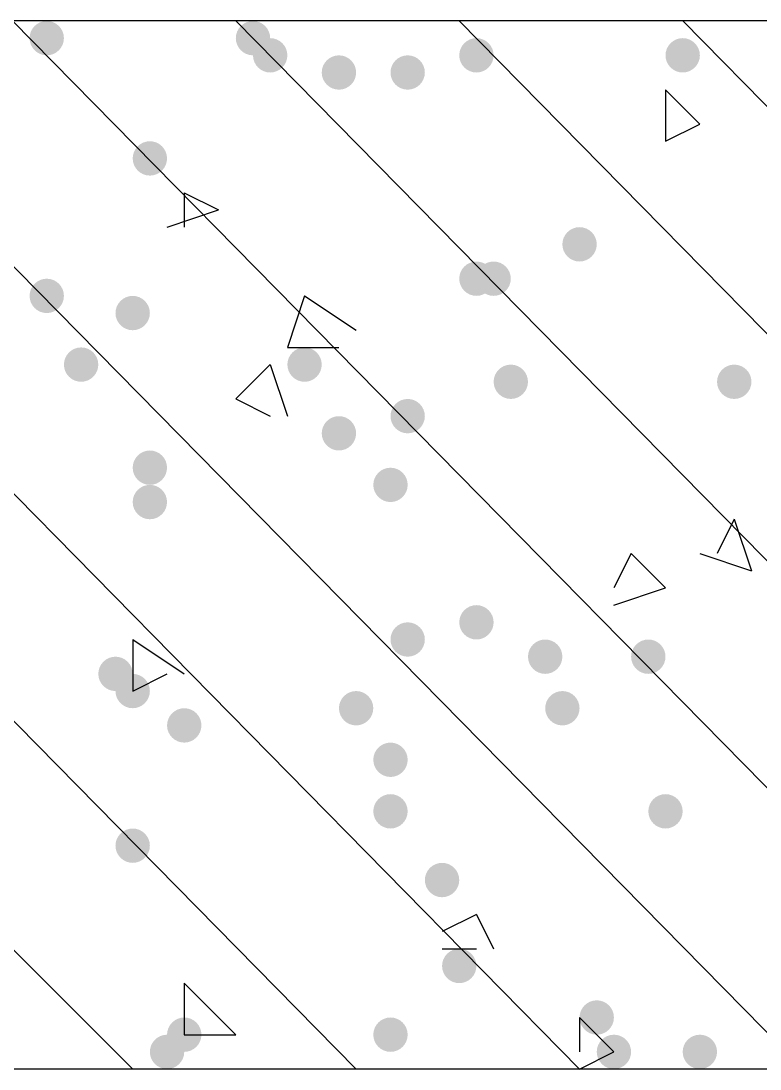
# Model space of a CAD drawing. Header units: inches. Extents: x 11 to 286, y 6 to 196.
# Drawn here: x 104.091 to 105.911, y 51.153 to 53.735 of the extents above; entities that cross this region are included whole.
import ezdxf

# ---------------------------------------------------------------- set-up
doc = ezdxf.new("R2010")
doc.units = ezdxf.units.IN
doc.header["$MEASUREMENT"] = 0
doc.layers.add('PDF_几何图形', color=7, linetype='Continuous')
doc.layers.add('PDF_实体填充', color=7, linetype='Continuous', true_color=0xffffff)

msp = doc.modelspace()

# ---------------------------------------------------------------- hatches: boundary and pattern name
at = {"layer": 'PDF_实体填充', "transparency": 33554559}
h = msp.add_hatch(color=7, dxfattribs=at)
edge = h.paths.add_edge_path(flags=0)
edge.add_spline(control_points=[(104.1964, 53.6928), (104.1964, 53.6695), (104.1774, 53.6504), (104.1541, 53.6504)], knot_values=[0, 0, 0, 0, 1, 1, 1, 1], degree=3, periodic=0)
edge.add_spline(control_points=[(104.1541, 53.6504), (104.1308, 53.6504), (104.1118, 53.6695), (104.1118, 53.6928)], knot_values=[0, 0, 0, 0, 1, 1, 1, 1], degree=3, periodic=0)
edge.add_line((104.1118, 53.6928), (104.1118, 53.6928))
edge.add_spline(control_points=[(104.1118, 53.6928), (104.1118, 53.7161), (104.1308, 53.7351), (104.1541, 53.7351)], knot_values=[0, 0, 0, 0, 1, 1, 1, 1], degree=3, periodic=0)
edge.add_spline(control_points=[(104.1541, 53.7351), (104.1774, 53.7351), (104.1964, 53.7161), (104.1964, 53.6928)], knot_values=[0, 0, 0, 0, 1, 1, 1, 1], degree=3, periodic=0)
edge.add_line((104.1964, 53.6928), (104.1964, 53.6928))
edge.add_line((104.1964, 53.6928), (104.1964, 53.6928))
h = msp.add_hatch(color=7, dxfattribs=at)
edge = h.paths.add_edge_path(flags=0)
edge.add_spline(control_points=[(104.7044, 53.6928), (104.7044, 53.6695), (104.6854, 53.6504), (104.6621, 53.6504)], knot_values=[0, 0, 0, 0, 1, 1, 1, 1], degree=3, periodic=0)
edge.add_spline(control_points=[(104.6621, 53.6504), (104.6388, 53.6504), (104.6198, 53.6695), (104.6198, 53.6928)], knot_values=[0, 0, 0, 0, 1, 1, 1, 1], degree=3, periodic=0)
edge.add_line((104.6198, 53.6928), (104.6198, 53.6928))
edge.add_spline(control_points=[(104.6198, 53.6928), (104.6198, 53.7161), (104.6388, 53.7351), (104.6621, 53.7351)], knot_values=[0, 0, 0, 0, 1, 1, 1, 1], degree=3, periodic=0)
edge.add_spline(control_points=[(104.6621, 53.7351), (104.6854, 53.7351), (104.7044, 53.7161), (104.7044, 53.6928)], knot_values=[0, 0, 0, 0, 1, 1, 1, 1], degree=3, periodic=0)
edge.add_line((104.7044, 53.6928), (104.7044, 53.6928))
edge.add_line((104.7044, 53.6928), (104.7044, 53.6928))
h = msp.add_hatch(color=7, dxfattribs=at)
edge = h.paths.add_edge_path(flags=0)
edge.add_spline(control_points=[(104.7468, 53.6504), (104.7468, 53.6272), (104.7277, 53.6081), (104.7044, 53.6081)], knot_values=[0, 0, 0, 0, 1, 1, 1, 1], degree=3, periodic=0)
edge.add_spline(control_points=[(104.7044, 53.6081), (104.6812, 53.6081), (104.6621, 53.6272), (104.6621, 53.6504)], knot_values=[0, 0, 0, 0, 1, 1, 1, 1], degree=3, periodic=0)
edge.add_line((104.6621, 53.6504), (104.6621, 53.6504))
edge.add_spline(control_points=[(104.6621, 53.6504), (104.6621, 53.6737), (104.6812, 53.6928), (104.7044, 53.6928)], knot_values=[0, 0, 0, 0, 1, 1, 1, 1], degree=3, periodic=0)
edge.add_spline(control_points=[(104.7044, 53.6928), (104.7277, 53.6928), (104.7468, 53.6737), (104.7468, 53.6504)], knot_values=[0, 0, 0, 0, 1, 1, 1, 1], degree=3, periodic=0)
edge.add_line((104.7468, 53.6504), (104.7468, 53.6504))
edge.add_line((104.7468, 53.6504), (104.7468, 53.6504))
h = msp.add_hatch(color=7, dxfattribs=at)
edge = h.paths.add_edge_path(flags=0)
edge.add_spline(control_points=[(105.2548, 53.6504), (105.2548, 53.6272), (105.2357, 53.6081), (105.2124, 53.6081)], knot_values=[0, 0, 0, 0, 1, 1, 1, 1], degree=3, periodic=0)
edge.add_spline(control_points=[(105.2124, 53.6081), (105.1892, 53.6081), (105.1701, 53.6272), (105.1701, 53.6504)], knot_values=[0, 0, 0, 0, 1, 1, 1, 1], degree=3, periodic=0)
edge.add_line((105.1701, 53.6504), (105.1701, 53.6504))
edge.add_spline(control_points=[(105.1701, 53.6504), (105.1701, 53.6737), (105.1892, 53.6928), (105.2124, 53.6928)], knot_values=[0, 0, 0, 0, 1, 1, 1, 1], degree=3, periodic=0)
edge.add_spline(control_points=[(105.2124, 53.6928), (105.2357, 53.6928), (105.2548, 53.6737), (105.2548, 53.6504)], knot_values=[0, 0, 0, 0, 1, 1, 1, 1], degree=3, periodic=0)
edge.add_line((105.2548, 53.6504), (105.2548, 53.6504))
edge.add_line((105.2548, 53.6504), (105.2548, 53.6504))
h = msp.add_hatch(color=7, dxfattribs=at)
edge = h.paths.add_edge_path(flags=0)
edge.add_spline(control_points=[(105.7628, 53.6504), (105.7628, 53.6272), (105.7437, 53.6081), (105.7204, 53.6081)], knot_values=[0, 0, 0, 0, 1, 1, 1, 1], degree=3, periodic=0)
edge.add_spline(control_points=[(105.7204, 53.6081), (105.6972, 53.6081), (105.6781, 53.6272), (105.6781, 53.6504)], knot_values=[0, 0, 0, 0, 1, 1, 1, 1], degree=3, periodic=0)
edge.add_line((105.6781, 53.6504), (105.6781, 53.6504))
edge.add_spline(control_points=[(105.6781, 53.6504), (105.6781, 53.6737), (105.6972, 53.6928), (105.7204, 53.6928)], knot_values=[0, 0, 0, 0, 1, 1, 1, 1], degree=3, periodic=0)
edge.add_spline(control_points=[(105.7204, 53.6928), (105.7437, 53.6928), (105.7628, 53.6737), (105.7628, 53.6504)], knot_values=[0, 0, 0, 0, 1, 1, 1, 1], degree=3, periodic=0)
edge.add_line((105.7628, 53.6504), (105.7628, 53.6504))
edge.add_line((105.7628, 53.6504), (105.7628, 53.6504))
h = msp.add_hatch(color=7, dxfattribs=at)
edge = h.paths.add_edge_path(flags=0)
edge.add_spline(control_points=[(104.9161, 53.6081), (104.9161, 53.5848), (104.8971, 53.5658), (104.8738, 53.5658)], knot_values=[0, 0, 0, 0, 1, 1, 1, 1], degree=3, periodic=0)
edge.add_spline(control_points=[(104.8738, 53.5658), (104.8505, 53.5658), (104.8314, 53.5848), (104.8314, 53.6081)], knot_values=[0, 0, 0, 0, 1, 1, 1, 1], degree=3, periodic=0)
edge.add_line((104.8314, 53.6081), (104.8314, 53.6081))
edge.add_spline(control_points=[(104.8314, 53.6081), (104.8314, 53.6314), (104.8505, 53.6504), (104.8738, 53.6504)], knot_values=[0, 0, 0, 0, 1, 1, 1, 1], degree=3, periodic=0)
edge.add_spline(control_points=[(104.8738, 53.6504), (104.8971, 53.6504), (104.9161, 53.6314), (104.9161, 53.6081)], knot_values=[0, 0, 0, 0, 1, 1, 1, 1], degree=3, periodic=0)
edge.add_line((104.9161, 53.6081), (104.9161, 53.6081))
edge.add_line((104.9161, 53.6081), (104.9161, 53.6081))
h = msp.add_hatch(color=7, dxfattribs=at)
edge = h.paths.add_edge_path(flags=0)
edge.add_spline(control_points=[(105.0854, 53.6081), (105.0854, 53.5848), (105.0664, 53.5658), (105.0431, 53.5658)], knot_values=[0, 0, 0, 0, 1, 1, 1, 1], degree=3, periodic=0)
edge.add_spline(control_points=[(105.0431, 53.5658), (105.0198, 53.5658), (105.0008, 53.5848), (105.0008, 53.6081)], knot_values=[0, 0, 0, 0, 1, 1, 1, 1], degree=3, periodic=0)
edge.add_line((105.0008, 53.6081), (105.0008, 53.6081))
edge.add_spline(control_points=[(105.0008, 53.6081), (105.0008, 53.6314), (105.0198, 53.6504), (105.0431, 53.6504)], knot_values=[0, 0, 0, 0, 1, 1, 1, 1], degree=3, periodic=0)
edge.add_spline(control_points=[(105.0431, 53.6504), (105.0664, 53.6504), (105.0854, 53.6314), (105.0854, 53.6081)], knot_values=[0, 0, 0, 0, 1, 1, 1, 1], degree=3, periodic=0)
edge.add_line((105.0854, 53.6081), (105.0854, 53.6081))
edge.add_line((105.0854, 53.6081), (105.0854, 53.6081))
h = msp.add_hatch(color=7, dxfattribs=at)
edge = h.paths.add_edge_path(flags=0)
edge.add_spline(control_points=[(104.4504, 53.3964), (104.4504, 53.3732), (104.4314, 53.3541), (104.4081, 53.3541)], knot_values=[0, 0, 0, 0, 1, 1, 1, 1], degree=3, periodic=0)
edge.add_spline(control_points=[(104.4081, 53.3541), (104.3848, 53.3541), (104.3658, 53.3732), (104.3658, 53.3964)], knot_values=[0, 0, 0, 0, 1, 1, 1, 1], degree=3, periodic=0)
edge.add_line((104.3658, 53.3964), (104.3658, 53.3964))
edge.add_spline(control_points=[(104.3658, 53.3964), (104.3658, 53.4197), (104.3848, 53.4388), (104.4081, 53.4388)], knot_values=[0, 0, 0, 0, 1, 1, 1, 1], degree=3, periodic=0)
edge.add_spline(control_points=[(104.4081, 53.4388), (104.4314, 53.4388), (104.4504, 53.4197), (104.4504, 53.3964)], knot_values=[0, 0, 0, 0, 1, 1, 1, 1], degree=3, periodic=0)
edge.add_line((104.4504, 53.3964), (104.4504, 53.3964))
edge.add_line((104.4504, 53.3964), (104.4504, 53.3964))
h = msp.add_hatch(color=7, dxfattribs=at)
edge = h.paths.add_edge_path(flags=0)
edge.add_spline(control_points=[(105.5088, 53.1848), (105.5088, 53.1615), (105.4897, 53.1424), (105.4664, 53.1424)], knot_values=[0, 0, 0, 0, 1, 1, 1, 1], degree=3, periodic=0)
edge.add_spline(control_points=[(105.4664, 53.1424), (105.4432, 53.1424), (105.4241, 53.1615), (105.4241, 53.1848)], knot_values=[0, 0, 0, 0, 1, 1, 1, 1], degree=3, periodic=0)
edge.add_line((105.4241, 53.1848), (105.4241, 53.1848))
edge.add_spline(control_points=[(105.4241, 53.1848), (105.4241, 53.2081), (105.4432, 53.2271), (105.4664, 53.2271)], knot_values=[0, 0, 0, 0, 1, 1, 1, 1], degree=3, periodic=0)
edge.add_spline(control_points=[(105.4664, 53.2271), (105.4897, 53.2271), (105.5088, 53.2081), (105.5088, 53.1848)], knot_values=[0, 0, 0, 0, 1, 1, 1, 1], degree=3, periodic=0)
edge.add_line((105.5088, 53.1848), (105.5088, 53.1848))
edge.add_line((105.5088, 53.1848), (105.5088, 53.1848))
h = msp.add_hatch(color=7, dxfattribs=at)
edge = h.paths.add_edge_path(flags=0)
edge.add_spline(control_points=[(105.2548, 53.1001), (105.2548, 53.0768), (105.2357, 53.0578), (105.2124, 53.0578)], knot_values=[0, 0, 0, 0, 1, 1, 1, 1], degree=3, periodic=0)
edge.add_spline(control_points=[(105.2124, 53.0578), (105.1892, 53.0578), (105.1701, 53.0768), (105.1701, 53.1001)], knot_values=[0, 0, 0, 0, 1, 1, 1, 1], degree=3, periodic=0)
edge.add_line((105.1701, 53.1001), (105.1701, 53.1001))
edge.add_spline(control_points=[(105.1701, 53.1001), (105.1701, 53.1234), (105.1892, 53.1424), (105.2124, 53.1424)], knot_values=[0, 0, 0, 0, 1, 1, 1, 1], degree=3, periodic=0)
edge.add_spline(control_points=[(105.2124, 53.1424), (105.2357, 53.1424), (105.2548, 53.1234), (105.2548, 53.1001)], knot_values=[0, 0, 0, 0, 1, 1, 1, 1], degree=3, periodic=0)
edge.add_line((105.2548, 53.1001), (105.2548, 53.1001))
edge.add_line((105.2548, 53.1001), (105.2548, 53.1001))
h = msp.add_hatch(color=7, dxfattribs=at)
edge = h.paths.add_edge_path(flags=0)
edge.add_spline(control_points=[(105.2971, 53.1001), (105.2971, 53.0768), (105.2781, 53.0578), (105.2548, 53.0578)], knot_values=[0, 0, 0, 0, 1, 1, 1, 1], degree=3, periodic=0)
edge.add_spline(control_points=[(105.2548, 53.0578), (105.2315, 53.0578), (105.2124, 53.0768), (105.2124, 53.1001)], knot_values=[0, 0, 0, 0, 1, 1, 1, 1], degree=3, periodic=0)
edge.add_line((105.2124, 53.1001), (105.2124, 53.1001))
edge.add_spline(control_points=[(105.2124, 53.1001), (105.2124, 53.1234), (105.2315, 53.1424), (105.2548, 53.1424)], knot_values=[0, 0, 0, 0, 1, 1, 1, 1], degree=3, periodic=0)
edge.add_spline(control_points=[(105.2548, 53.1424), (105.2781, 53.1424), (105.2971, 53.1234), (105.2971, 53.1001)], knot_values=[0, 0, 0, 0, 1, 1, 1, 1], degree=3, periodic=0)
edge.add_line((105.2971, 53.1001), (105.2971, 53.1001))
edge.add_line((105.2971, 53.1001), (105.2971, 53.1001))
h = msp.add_hatch(color=7, dxfattribs=at)
edge = h.paths.add_edge_path(flags=0)
edge.add_spline(control_points=[(104.1964, 53.0578), (104.1964, 53.0345), (104.1774, 53.0154), (104.1541, 53.0154)], knot_values=[0, 0, 0, 0, 1, 1, 1, 1], degree=3, periodic=0)
edge.add_spline(control_points=[(104.1541, 53.0154), (104.1308, 53.0154), (104.1118, 53.0345), (104.1118, 53.0578)], knot_values=[0, 0, 0, 0, 1, 1, 1, 1], degree=3, periodic=0)
edge.add_line((104.1118, 53.0578), (104.1118, 53.0578))
edge.add_spline(control_points=[(104.1118, 53.0578), (104.1118, 53.0811), (104.1308, 53.1001), (104.1541, 53.1001)], knot_values=[0, 0, 0, 0, 1, 1, 1, 1], degree=3, periodic=0)
edge.add_spline(control_points=[(104.1541, 53.1001), (104.1774, 53.1001), (104.1964, 53.0811), (104.1964, 53.0578)], knot_values=[0, 0, 0, 0, 1, 1, 1, 1], degree=3, periodic=0)
edge.add_line((104.1964, 53.0578), (104.1964, 53.0578))
edge.add_line((104.1964, 53.0578), (104.1964, 53.0578))
h = msp.add_hatch(color=7, dxfattribs=at)
edge = h.paths.add_edge_path(flags=0)
edge.add_spline(control_points=[(104.4081, 53.0154), (104.4081, 52.9922), (104.3891, 52.9731), (104.3658, 52.9731)], knot_values=[0, 0, 0, 0, 1, 1, 1, 1], degree=3, periodic=0)
edge.add_spline(control_points=[(104.3658, 52.9731), (104.3425, 52.9731), (104.3234, 52.9922), (104.3234, 53.0154)], knot_values=[0, 0, 0, 0, 1, 1, 1, 1], degree=3, periodic=0)
edge.add_line((104.3234, 53.0154), (104.3234, 53.0154))
edge.add_spline(control_points=[(104.3234, 53.0154), (104.3234, 53.0387), (104.3425, 53.0578), (104.3658, 53.0578)], knot_values=[0, 0, 0, 0, 1, 1, 1, 1], degree=3, periodic=0)
edge.add_spline(control_points=[(104.3658, 53.0578), (104.3891, 53.0578), (104.4081, 53.0387), (104.4081, 53.0154)], knot_values=[0, 0, 0, 0, 1, 1, 1, 1], degree=3, periodic=0)
edge.add_line((104.4081, 53.0154), (104.4081, 53.0154))
edge.add_line((104.4081, 53.0154), (104.4081, 53.0154))
h = msp.add_hatch(color=7, dxfattribs=at)
edge = h.paths.add_edge_path(flags=0)
edge.add_spline(control_points=[(104.2811, 52.8884), (104.2811, 52.8652), (104.2621, 52.8461), (104.2388, 52.8461)], knot_values=[0, 0, 0, 0, 1, 1, 1, 1], degree=3, periodic=0)
edge.add_spline(control_points=[(104.2388, 52.8461), (104.2155, 52.8461), (104.1964, 52.8652), (104.1964, 52.8884)], knot_values=[0, 0, 0, 0, 1, 1, 1, 1], degree=3, periodic=0)
edge.add_line((104.1964, 52.8884), (104.1964, 52.8884))
edge.add_spline(control_points=[(104.1964, 52.8884), (104.1964, 52.9117), (104.2155, 52.9308), (104.2388, 52.9308)], knot_values=[0, 0, 0, 0, 1, 1, 1, 1], degree=3, periodic=0)
edge.add_spline(control_points=[(104.2388, 52.9308), (104.2621, 52.9308), (104.2811, 52.9117), (104.2811, 52.8884)], knot_values=[0, 0, 0, 0, 1, 1, 1, 1], degree=3, periodic=0)
edge.add_line((104.2811, 52.8884), (104.2811, 52.8884))
edge.add_line((104.2811, 52.8884), (104.2811, 52.8884))
h = msp.add_hatch(color=7, dxfattribs=at)
edge = h.paths.add_edge_path(flags=0)
edge.add_spline(control_points=[(104.8314, 52.8884), (104.8314, 52.8652), (104.8124, 52.8461), (104.7891, 52.8461)], knot_values=[0, 0, 0, 0, 1, 1, 1, 1], degree=3, periodic=0)
edge.add_spline(control_points=[(104.7891, 52.8461), (104.7658, 52.8461), (104.7468, 52.8652), (104.7468, 52.8884)], knot_values=[0, 0, 0, 0, 1, 1, 1, 1], degree=3, periodic=0)
edge.add_line((104.7468, 52.8884), (104.7468, 52.8884))
edge.add_spline(control_points=[(104.7468, 52.8884), (104.7468, 52.9117), (104.7658, 52.9308), (104.7891, 52.9308)], knot_values=[0, 0, 0, 0, 1, 1, 1, 1], degree=3, periodic=0)
edge.add_spline(control_points=[(104.7891, 52.9308), (104.8124, 52.9308), (104.8314, 52.9117), (104.8314, 52.8884)], knot_values=[0, 0, 0, 0, 1, 1, 1, 1], degree=3, periodic=0)
edge.add_line((104.8314, 52.8884), (104.8314, 52.8884))
edge.add_line((104.8314, 52.8884), (104.8314, 52.8884))
h = msp.add_hatch(color=7, dxfattribs=at)
edge = h.paths.add_edge_path(flags=0)
edge.add_spline(control_points=[(105.3394, 52.8461), (105.3394, 52.8228), (105.3204, 52.8038), (105.2971, 52.8038)], knot_values=[0, 0, 0, 0, 1, 1, 1, 1], degree=3, periodic=0)
edge.add_spline(control_points=[(105.2971, 52.8038), (105.2738, 52.8038), (105.2548, 52.8228), (105.2548, 52.8461)], knot_values=[0, 0, 0, 0, 1, 1, 1, 1], degree=3, periodic=0)
edge.add_line((105.2548, 52.8461), (105.2548, 52.8461))
edge.add_spline(control_points=[(105.2548, 52.8461), (105.2548, 52.8694), (105.2738, 52.8884), (105.2971, 52.8884)], knot_values=[0, 0, 0, 0, 1, 1, 1, 1], degree=3, periodic=0)
edge.add_spline(control_points=[(105.2971, 52.8884), (105.3204, 52.8884), (105.3394, 52.8694), (105.3394, 52.8461)], knot_values=[0, 0, 0, 0, 1, 1, 1, 1], degree=3, periodic=0)
edge.add_line((105.3394, 52.8461), (105.3394, 52.8461))
edge.add_line((105.3394, 52.8461), (105.3394, 52.8461))
h = msp.add_hatch(color=7, dxfattribs=at)
edge = h.paths.add_edge_path(flags=0)
edge.add_spline(control_points=[(105.8898, 52.8461), (105.8898, 52.8228), (105.8707, 52.8038), (105.8474, 52.8038)], knot_values=[0, 0, 0, 0, 1, 1, 1, 1], degree=3, periodic=0)
edge.add_spline(control_points=[(105.8474, 52.8038), (105.8242, 52.8038), (105.8051, 52.8228), (105.8051, 52.8461)], knot_values=[0, 0, 0, 0, 1, 1, 1, 1], degree=3, periodic=0)
edge.add_line((105.8051, 52.8461), (105.8051, 52.8461))
edge.add_spline(control_points=[(105.8051, 52.8461), (105.8051, 52.8694), (105.8242, 52.8884), (105.8474, 52.8884)], knot_values=[0, 0, 0, 0, 1, 1, 1, 1], degree=3, periodic=0)
edge.add_spline(control_points=[(105.8474, 52.8884), (105.8707, 52.8884), (105.8898, 52.8694), (105.8898, 52.8461)], knot_values=[0, 0, 0, 0, 1, 1, 1, 1], degree=3, periodic=0)
edge.add_line((105.8898, 52.8461), (105.8898, 52.8461))
edge.add_line((105.8898, 52.8461), (105.8898, 52.8461))
h = msp.add_hatch(color=7, dxfattribs=at)
edge = h.paths.add_edge_path(flags=0)
edge.add_spline(control_points=[(105.0854, 52.7614), (105.0854, 52.7382), (105.0664, 52.7191), (105.0431, 52.7191)], knot_values=[0, 0, 0, 0, 1, 1, 1, 1], degree=3, periodic=0)
edge.add_spline(control_points=[(105.0431, 52.7191), (105.0198, 52.7191), (105.0008, 52.7382), (105.0008, 52.7614)], knot_values=[0, 0, 0, 0, 1, 1, 1, 1], degree=3, periodic=0)
edge.add_line((105.0008, 52.7614), (105.0008, 52.7614))
edge.add_spline(control_points=[(105.0008, 52.7614), (105.0008, 52.7847), (105.0198, 52.8038), (105.0431, 52.8038)], knot_values=[0, 0, 0, 0, 1, 1, 1, 1], degree=3, periodic=0)
edge.add_spline(control_points=[(105.0431, 52.8038), (105.0664, 52.8038), (105.0854, 52.7847), (105.0854, 52.7614)], knot_values=[0, 0, 0, 0, 1, 1, 1, 1], degree=3, periodic=0)
edge.add_line((105.0854, 52.7614), (105.0854, 52.7614))
edge.add_line((105.0854, 52.7614), (105.0854, 52.7614))
h = msp.add_hatch(color=7, dxfattribs=at)
edge = h.paths.add_edge_path(flags=0)
edge.add_spline(control_points=[(104.9161, 52.7191), (104.9161, 52.6958), (104.8971, 52.6768), (104.8738, 52.6768)], knot_values=[0, 0, 0, 0, 1, 1, 1, 1], degree=3, periodic=0)
edge.add_spline(control_points=[(104.8738, 52.6768), (104.8505, 52.6768), (104.8314, 52.6958), (104.8314, 52.7191)], knot_values=[0, 0, 0, 0, 1, 1, 1, 1], degree=3, periodic=0)
edge.add_line((104.8314, 52.7191), (104.8314, 52.7191))
edge.add_spline(control_points=[(104.8314, 52.7191), (104.8314, 52.7424), (104.8505, 52.7614), (104.8738, 52.7614)], knot_values=[0, 0, 0, 0, 1, 1, 1, 1], degree=3, periodic=0)
edge.add_spline(control_points=[(104.8738, 52.7614), (104.8971, 52.7614), (104.9161, 52.7424), (104.9161, 52.7191)], knot_values=[0, 0, 0, 0, 1, 1, 1, 1], degree=3, periodic=0)
edge.add_line((104.9161, 52.7191), (104.9161, 52.7191))
edge.add_line((104.9161, 52.7191), (104.9161, 52.7191))
h = msp.add_hatch(color=7, dxfattribs=at)
edge = h.paths.add_edge_path(flags=0)
edge.add_spline(control_points=[(104.4504, 52.6344), (104.4504, 52.6112), (104.4314, 52.5921), (104.4081, 52.5921)], knot_values=[0, 0, 0, 0, 1, 1, 1, 1], degree=3, periodic=0)
edge.add_spline(control_points=[(104.4081, 52.5921), (104.3848, 52.5921), (104.3658, 52.6112), (104.3658, 52.6344)], knot_values=[0, 0, 0, 0, 1, 1, 1, 1], degree=3, periodic=0)
edge.add_line((104.3658, 52.6344), (104.3658, 52.6344))
edge.add_spline(control_points=[(104.3658, 52.6344), (104.3658, 52.6577), (104.3848, 52.6768), (104.4081, 52.6768)], knot_values=[0, 0, 0, 0, 1, 1, 1, 1], degree=3, periodic=0)
edge.add_spline(control_points=[(104.4081, 52.6768), (104.4314, 52.6768), (104.4504, 52.6577), (104.4504, 52.6344)], knot_values=[0, 0, 0, 0, 1, 1, 1, 1], degree=3, periodic=0)
edge.add_line((104.4504, 52.6344), (104.4504, 52.6344))
edge.add_line((104.4504, 52.6344), (104.4504, 52.6344))
h = msp.add_hatch(color=7, dxfattribs=at)
edge = h.paths.add_edge_path(flags=0)
edge.add_spline(control_points=[(105.0431, 52.5921), (105.0431, 52.5688), (105.0241, 52.5498), (105.0008, 52.5498)], knot_values=[0, 0, 0, 0, 1, 1, 1, 1], degree=3, periodic=0)
edge.add_spline(control_points=[(105.0008, 52.5498), (104.9775, 52.5498), (104.9584, 52.5688), (104.9584, 52.5921)], knot_values=[0, 0, 0, 0, 1, 1, 1, 1], degree=3, periodic=0)
edge.add_line((104.9584, 52.5921), (104.9584, 52.5921))
edge.add_spline(control_points=[(104.9584, 52.5921), (104.9584, 52.6154), (104.9775, 52.6344), (105.0008, 52.6344)], knot_values=[0, 0, 0, 0, 1, 1, 1, 1], degree=3, periodic=0)
edge.add_spline(control_points=[(105.0008, 52.6344), (105.0241, 52.6344), (105.0431, 52.6154), (105.0431, 52.5921)], knot_values=[0, 0, 0, 0, 1, 1, 1, 1], degree=3, periodic=0)
edge.add_line((105.0431, 52.5921), (105.0431, 52.5921))
edge.add_line((105.0431, 52.5921), (105.0431, 52.5921))
h = msp.add_hatch(color=7, dxfattribs=at)
edge = h.paths.add_edge_path(flags=0)
edge.add_spline(control_points=[(104.4504, 52.5498), (104.4504, 52.5265), (104.4314, 52.5074), (104.4081, 52.5074)], knot_values=[0, 0, 0, 0, 1, 1, 1, 1], degree=3, periodic=0)
edge.add_spline(control_points=[(104.4081, 52.5074), (104.3848, 52.5074), (104.3658, 52.5265), (104.3658, 52.5498)], knot_values=[0, 0, 0, 0, 1, 1, 1, 1], degree=3, periodic=0)
edge.add_line((104.3658, 52.5498), (104.3658, 52.5498))
edge.add_spline(control_points=[(104.3658, 52.5498), (104.3658, 52.5731), (104.3848, 52.5921), (104.4081, 52.5921)], knot_values=[0, 0, 0, 0, 1, 1, 1, 1], degree=3, periodic=0)
edge.add_spline(control_points=[(104.4081, 52.5921), (104.4314, 52.5921), (104.4504, 52.5731), (104.4504, 52.5498)], knot_values=[0, 0, 0, 0, 1, 1, 1, 1], degree=3, periodic=0)
edge.add_line((104.4504, 52.5498), (104.4504, 52.5498))
edge.add_line((104.4504, 52.5498), (104.4504, 52.5498))
h = msp.add_hatch(color=7, dxfattribs=at)
edge = h.paths.add_edge_path(flags=0)
edge.add_spline(control_points=[(105.2548, 52.2534), (105.2548, 52.2302), (105.2357, 52.2111), (105.2124, 52.2111)], knot_values=[0, 0, 0, 0, 1, 1, 1, 1], degree=3, periodic=0)
edge.add_spline(control_points=[(105.2124, 52.2111), (105.1892, 52.2111), (105.1701, 52.2302), (105.1701, 52.2534)], knot_values=[0, 0, 0, 0, 1, 1, 1, 1], degree=3, periodic=0)
edge.add_line((105.1701, 52.2534), (105.1701, 52.2534))
edge.add_spline(control_points=[(105.1701, 52.2534), (105.1701, 52.2767), (105.1892, 52.2958), (105.2124, 52.2958)], knot_values=[0, 0, 0, 0, 1, 1, 1, 1], degree=3, periodic=0)
edge.add_spline(control_points=[(105.2124, 52.2958), (105.2357, 52.2958), (105.2548, 52.2767), (105.2548, 52.2534)], knot_values=[0, 0, 0, 0, 1, 1, 1, 1], degree=3, periodic=0)
edge.add_line((105.2548, 52.2534), (105.2548, 52.2534))
edge.add_line((105.2548, 52.2534), (105.2548, 52.2534))
h = msp.add_hatch(color=7, dxfattribs=at)
edge = h.paths.add_edge_path(flags=0)
edge.add_spline(control_points=[(105.0854, 52.2111), (105.0854, 52.1878), (105.0664, 52.1688), (105.0431, 52.1688)], knot_values=[0, 0, 0, 0, 1, 1, 1, 1], degree=3, periodic=0)
edge.add_spline(control_points=[(105.0431, 52.1688), (105.0198, 52.1688), (105.0008, 52.1878), (105.0008, 52.2111)], knot_values=[0, 0, 0, 0, 1, 1, 1, 1], degree=3, periodic=0)
edge.add_line((105.0008, 52.2111), (105.0008, 52.2111))
edge.add_spline(control_points=[(105.0008, 52.2111), (105.0008, 52.2344), (105.0198, 52.2534), (105.0431, 52.2534)], knot_values=[0, 0, 0, 0, 1, 1, 1, 1], degree=3, periodic=0)
edge.add_spline(control_points=[(105.0431, 52.2534), (105.0664, 52.2534), (105.0854, 52.2344), (105.0854, 52.2111)], knot_values=[0, 0, 0, 0, 1, 1, 1, 1], degree=3, periodic=0)
edge.add_line((105.0854, 52.2111), (105.0854, 52.2111))
edge.add_line((105.0854, 52.2111), (105.0854, 52.2111))
h = msp.add_hatch(color=7, dxfattribs=at)
edge = h.paths.add_edge_path(flags=0)
edge.add_spline(control_points=[(105.4241, 52.1688), (105.4241, 52.1455), (105.4051, 52.1264), (105.3818, 52.1264)], knot_values=[0, 0, 0, 0, 1, 1, 1, 1], degree=3, periodic=0)
edge.add_spline(control_points=[(105.3818, 52.1264), (105.3585, 52.1264), (105.3394, 52.1455), (105.3394, 52.1688)], knot_values=[0, 0, 0, 0, 1, 1, 1, 1], degree=3, periodic=0)
edge.add_line((105.3394, 52.1688), (105.3394, 52.1688))
edge.add_spline(control_points=[(105.3394, 52.1688), (105.3394, 52.1921), (105.3585, 52.2111), (105.3818, 52.2111)], knot_values=[0, 0, 0, 0, 1, 1, 1, 1], degree=3, periodic=0)
edge.add_spline(control_points=[(105.3818, 52.2111), (105.4051, 52.2111), (105.4241, 52.1921), (105.4241, 52.1688)], knot_values=[0, 0, 0, 0, 1, 1, 1, 1], degree=3, periodic=0)
edge.add_line((105.4241, 52.1688), (105.4241, 52.1688))
edge.add_line((105.4241, 52.1688), (105.4241, 52.1688))
h = msp.add_hatch(color=7, dxfattribs=at)
edge = h.paths.add_edge_path(flags=0)
edge.add_spline(control_points=[(105.6781, 52.1688), (105.6781, 52.1455), (105.6591, 52.1264), (105.6358, 52.1264)], knot_values=[0, 0, 0, 0, 1, 1, 1, 1], degree=3, periodic=0)
edge.add_spline(control_points=[(105.6358, 52.1264), (105.6125, 52.1264), (105.5934, 52.1455), (105.5934, 52.1688)], knot_values=[0, 0, 0, 0, 1, 1, 1, 1], degree=3, periodic=0)
edge.add_line((105.5934, 52.1688), (105.5934, 52.1688))
edge.add_spline(control_points=[(105.5934, 52.1688), (105.5934, 52.1921), (105.6125, 52.2111), (105.6358, 52.2111)], knot_values=[0, 0, 0, 0, 1, 1, 1, 1], degree=3, periodic=0)
edge.add_spline(control_points=[(105.6358, 52.2111), (105.6591, 52.2111), (105.6781, 52.1921), (105.6781, 52.1688)], knot_values=[0, 0, 0, 0, 1, 1, 1, 1], degree=3, periodic=0)
edge.add_line((105.6781, 52.1688), (105.6781, 52.1688))
edge.add_line((105.6781, 52.1688), (105.6781, 52.1688))
h = msp.add_hatch(color=7, dxfattribs=at)
edge = h.paths.add_edge_path(flags=0)
edge.add_spline(control_points=[(104.3658, 52.1264), (104.3658, 52.1032), (104.3467, 52.0841), (104.3234, 52.0841)], knot_values=[0, 0, 0, 0, 1, 1, 1, 1], degree=3, periodic=0)
edge.add_spline(control_points=[(104.3234, 52.0841), (104.3002, 52.0841), (104.2811, 52.1032), (104.2811, 52.1264)], knot_values=[0, 0, 0, 0, 1, 1, 1, 1], degree=3, periodic=0)
edge.add_line((104.2811, 52.1264), (104.2811, 52.1264))
edge.add_spline(control_points=[(104.2811, 52.1264), (104.2811, 52.1497), (104.3002, 52.1688), (104.3234, 52.1688)], knot_values=[0, 0, 0, 0, 1, 1, 1, 1], degree=3, periodic=0)
edge.add_spline(control_points=[(104.3234, 52.1688), (104.3467, 52.1688), (104.3658, 52.1497), (104.3658, 52.1264)], knot_values=[0, 0, 0, 0, 1, 1, 1, 1], degree=3, periodic=0)
edge.add_line((104.3658, 52.1264), (104.3658, 52.1264))
edge.add_line((104.3658, 52.1264), (104.3658, 52.1264))
h = msp.add_hatch(color=7, dxfattribs=at)
edge = h.paths.add_edge_path(flags=0)
edge.add_spline(control_points=[(104.4081, 52.0841), (104.4081, 52.0608), (104.3891, 52.0418), (104.3658, 52.0418)], knot_values=[0, 0, 0, 0, 1, 1, 1, 1], degree=3, periodic=0)
edge.add_spline(control_points=[(104.3658, 52.0418), (104.3425, 52.0418), (104.3234, 52.0608), (104.3234, 52.0841)], knot_values=[0, 0, 0, 0, 1, 1, 1, 1], degree=3, periodic=0)
edge.add_line((104.3234, 52.0841), (104.3234, 52.0841))
edge.add_spline(control_points=[(104.3234, 52.0841), (104.3234, 52.1074), (104.3425, 52.1264), (104.3658, 52.1264)], knot_values=[0, 0, 0, 0, 1, 1, 1, 1], degree=3, periodic=0)
edge.add_spline(control_points=[(104.3658, 52.1264), (104.3891, 52.1264), (104.4081, 52.1074), (104.4081, 52.0841)], knot_values=[0, 0, 0, 0, 1, 1, 1, 1], degree=3, periodic=0)
edge.add_line((104.4081, 52.0841), (104.4081, 52.0841))
edge.add_line((104.4081, 52.0841), (104.4081, 52.0841))
h = msp.add_hatch(color=7, dxfattribs=at)
edge = h.paths.add_edge_path(flags=0)
edge.add_spline(control_points=[(104.9584, 52.0418), (104.9584, 52.0185), (104.9394, 51.9994), (104.9161, 51.9994)], knot_values=[0, 0, 0, 0, 1, 1, 1, 1], degree=3, periodic=0)
edge.add_spline(control_points=[(104.9161, 51.9994), (104.8928, 51.9994), (104.8738, 52.0185), (104.8738, 52.0418)], knot_values=[0, 0, 0, 0, 1, 1, 1, 1], degree=3, periodic=0)
edge.add_line((104.8738, 52.0418), (104.8738, 52.0418))
edge.add_spline(control_points=[(104.8738, 52.0418), (104.8738, 52.0651), (104.8928, 52.0841), (104.9161, 52.0841)], knot_values=[0, 0, 0, 0, 1, 1, 1, 1], degree=3, periodic=0)
edge.add_spline(control_points=[(104.9161, 52.0841), (104.9394, 52.0841), (104.9584, 52.0651), (104.9584, 52.0418)], knot_values=[0, 0, 0, 0, 1, 1, 1, 1], degree=3, periodic=0)
edge.add_line((104.9584, 52.0418), (104.9584, 52.0418))
edge.add_line((104.9584, 52.0418), (104.9584, 52.0418))
h = msp.add_hatch(color=7, dxfattribs=at)
edge = h.paths.add_edge_path(flags=0)
edge.add_spline(control_points=[(105.4664, 52.0418), (105.4664, 52.0185), (105.4474, 51.9994), (105.4241, 51.9994)], knot_values=[0, 0, 0, 0, 1, 1, 1, 1], degree=3, periodic=0)
edge.add_spline(control_points=[(105.4241, 51.9994), (105.4008, 51.9994), (105.3818, 52.0185), (105.3818, 52.0418)], knot_values=[0, 0, 0, 0, 1, 1, 1, 1], degree=3, periodic=0)
edge.add_line((105.3818, 52.0418), (105.3818, 52.0418))
edge.add_spline(control_points=[(105.3818, 52.0418), (105.3818, 52.0651), (105.4008, 52.0841), (105.4241, 52.0841)], knot_values=[0, 0, 0, 0, 1, 1, 1, 1], degree=3, periodic=0)
edge.add_spline(control_points=[(105.4241, 52.0841), (105.4474, 52.0841), (105.4664, 52.0651), (105.4664, 52.0418)], knot_values=[0, 0, 0, 0, 1, 1, 1, 1], degree=3, periodic=0)
edge.add_line((105.4664, 52.0418), (105.4664, 52.0418))
edge.add_line((105.4664, 52.0418), (105.4664, 52.0418))
h = msp.add_hatch(color=7, dxfattribs=at)
edge = h.paths.add_edge_path(flags=0)
edge.add_spline(control_points=[(104.5351, 51.9994), (104.5351, 51.9762), (104.5161, 51.9571), (104.4928, 51.9571)], knot_values=[0, 0, 0, 0, 1, 1, 1, 1], degree=3, periodic=0)
edge.add_spline(control_points=[(104.4928, 51.9571), (104.4695, 51.9571), (104.4504, 51.9762), (104.4504, 51.9994)], knot_values=[0, 0, 0, 0, 1, 1, 1, 1], degree=3, periodic=0)
edge.add_line((104.4504, 51.9994), (104.4504, 51.9994))
edge.add_spline(control_points=[(104.4504, 51.9994), (104.4504, 52.0227), (104.4695, 52.0418), (104.4928, 52.0418)], knot_values=[0, 0, 0, 0, 1, 1, 1, 1], degree=3, periodic=0)
edge.add_spline(control_points=[(104.4928, 52.0418), (104.5161, 52.0418), (104.5351, 52.0227), (104.5351, 51.9994)], knot_values=[0, 0, 0, 0, 1, 1, 1, 1], degree=3, periodic=0)
edge.add_line((104.5351, 51.9994), (104.5351, 51.9994))
edge.add_line((104.5351, 51.9994), (104.5351, 51.9994))
h = msp.add_hatch(color=7, dxfattribs=at)
edge = h.paths.add_edge_path(flags=0)
edge.add_spline(control_points=[(105.0431, 51.9148), (105.0431, 51.8915), (105.0241, 51.8724), (105.0008, 51.8724)], knot_values=[0, 0, 0, 0, 1, 1, 1, 1], degree=3, periodic=0)
edge.add_spline(control_points=[(105.0008, 51.8724), (104.9775, 51.8724), (104.9584, 51.8915), (104.9584, 51.9148)], knot_values=[0, 0, 0, 0, 1, 1, 1, 1], degree=3, periodic=0)
edge.add_line((104.9584, 51.9148), (104.9584, 51.9148))
edge.add_spline(control_points=[(104.9584, 51.9148), (104.9584, 51.9381), (104.9775, 51.9571), (105.0008, 51.9571)], knot_values=[0, 0, 0, 0, 1, 1, 1, 1], degree=3, periodic=0)
edge.add_spline(control_points=[(105.0008, 51.9571), (105.0241, 51.9571), (105.0431, 51.9381), (105.0431, 51.9148)], knot_values=[0, 0, 0, 0, 1, 1, 1, 1], degree=3, periodic=0)
edge.add_line((105.0431, 51.9148), (105.0431, 51.9148))
edge.add_line((105.0431, 51.9148), (105.0431, 51.9148))
h = msp.add_hatch(color=7, dxfattribs=at)
edge = h.paths.add_edge_path(flags=0)
edge.add_spline(control_points=[(105.0431, 51.7878), (105.0431, 51.7645), (105.0241, 51.7454), (105.0008, 51.7454)], knot_values=[0, 0, 0, 0, 1, 1, 1, 1], degree=3, periodic=0)
edge.add_spline(control_points=[(105.0008, 51.7454), (104.9775, 51.7454), (104.9584, 51.7645), (104.9584, 51.7878)], knot_values=[0, 0, 0, 0, 1, 1, 1, 1], degree=3, periodic=0)
edge.add_line((104.9584, 51.7878), (104.9584, 51.7878))
edge.add_spline(control_points=[(104.9584, 51.7878), (104.9584, 51.8111), (104.9775, 51.8301), (105.0008, 51.8301)], knot_values=[0, 0, 0, 0, 1, 1, 1, 1], degree=3, periodic=0)
edge.add_spline(control_points=[(105.0008, 51.8301), (105.0241, 51.8301), (105.0431, 51.8111), (105.0431, 51.7878)], knot_values=[0, 0, 0, 0, 1, 1, 1, 1], degree=3, periodic=0)
edge.add_line((105.0431, 51.7878), (105.0431, 51.7878))
edge.add_line((105.0431, 51.7878), (105.0431, 51.7878))
h = msp.add_hatch(color=7, dxfattribs=at)
edge = h.paths.add_edge_path(flags=0)
edge.add_spline(control_points=[(105.7204, 51.7878), (105.7204, 51.7645), (105.7014, 51.7454), (105.6781, 51.7454)], knot_values=[0, 0, 0, 0, 1, 1, 1, 1], degree=3, periodic=0)
edge.add_spline(control_points=[(105.6781, 51.7454), (105.6548, 51.7454), (105.6358, 51.7645), (105.6358, 51.7878)], knot_values=[0, 0, 0, 0, 1, 1, 1, 1], degree=3, periodic=0)
edge.add_line((105.6358, 51.7878), (105.6358, 51.7878))
edge.add_spline(control_points=[(105.6358, 51.7878), (105.6358, 51.8111), (105.6548, 51.8301), (105.6781, 51.8301)], knot_values=[0, 0, 0, 0, 1, 1, 1, 1], degree=3, periodic=0)
edge.add_spline(control_points=[(105.6781, 51.8301), (105.7014, 51.8301), (105.7204, 51.8111), (105.7204, 51.7878)], knot_values=[0, 0, 0, 0, 1, 1, 1, 1], degree=3, periodic=0)
edge.add_line((105.7204, 51.7878), (105.7204, 51.7878))
edge.add_line((105.7204, 51.7878), (105.7204, 51.7878))
h = msp.add_hatch(color=7, dxfattribs=at)
edge = h.paths.add_edge_path(flags=0)
edge.add_spline(control_points=[(104.4081, 51.7031), (104.4081, 51.6798), (104.3891, 51.6608), (104.3658, 51.6608)], knot_values=[0, 0, 0, 0, 1, 1, 1, 1], degree=3, periodic=0)
edge.add_spline(control_points=[(104.3658, 51.6608), (104.3425, 51.6608), (104.3234, 51.6798), (104.3234, 51.7031)], knot_values=[0, 0, 0, 0, 1, 1, 1, 1], degree=3, periodic=0)
edge.add_line((104.3234, 51.7031), (104.3234, 51.7031))
edge.add_spline(control_points=[(104.3234, 51.7031), (104.3234, 51.7264), (104.3425, 51.7454), (104.3658, 51.7454)], knot_values=[0, 0, 0, 0, 1, 1, 1, 1], degree=3, periodic=0)
edge.add_spline(control_points=[(104.3658, 51.7454), (104.3891, 51.7454), (104.4081, 51.7264), (104.4081, 51.7031)], knot_values=[0, 0, 0, 0, 1, 1, 1, 1], degree=3, periodic=0)
edge.add_line((104.4081, 51.7031), (104.4081, 51.7031))
edge.add_line((104.4081, 51.7031), (104.4081, 51.7031))
h = msp.add_hatch(color=7, dxfattribs=at)
edge = h.paths.add_edge_path(flags=0)
edge.add_spline(control_points=[(105.1701, 51.6184), (105.1701, 51.5952), (105.1511, 51.5761), (105.1278, 51.5761)], knot_values=[0, 0, 0, 0, 1, 1, 1, 1], degree=3, periodic=0)
edge.add_spline(control_points=[(105.1278, 51.5761), (105.1045, 51.5761), (105.0854, 51.5952), (105.0854, 51.6184)], knot_values=[0, 0, 0, 0, 1, 1, 1, 1], degree=3, periodic=0)
edge.add_line((105.0854, 51.6184), (105.0854, 51.6184))
edge.add_spline(control_points=[(105.0854, 51.6184), (105.0854, 51.6417), (105.1045, 51.6608), (105.1278, 51.6608)], knot_values=[0, 0, 0, 0, 1, 1, 1, 1], degree=3, periodic=0)
edge.add_spline(control_points=[(105.1278, 51.6608), (105.1511, 51.6608), (105.1701, 51.6417), (105.1701, 51.6184)], knot_values=[0, 0, 0, 0, 1, 1, 1, 1], degree=3, periodic=0)
edge.add_line((105.1701, 51.6184), (105.1701, 51.6184))
edge.add_line((105.1701, 51.6184), (105.1701, 51.6184))
h = msp.add_hatch(color=7, dxfattribs=at)
edge = h.paths.add_edge_path(flags=0)
edge.add_spline(control_points=[(105.2124, 51.4068), (105.2124, 51.3835), (105.1934, 51.3644), (105.1701, 51.3644)], knot_values=[0, 0, 0, 0, 1, 1, 1, 1], degree=3, periodic=0)
edge.add_spline(control_points=[(105.1701, 51.3644), (105.1468, 51.3644), (105.1278, 51.3835), (105.1278, 51.4068)], knot_values=[0, 0, 0, 0, 1, 1, 1, 1], degree=3, periodic=0)
edge.add_line((105.1278, 51.4068), (105.1278, 51.4068))
edge.add_spline(control_points=[(105.1278, 51.4068), (105.1278, 51.4301), (105.1468, 51.4491), (105.1701, 51.4491)], knot_values=[0, 0, 0, 0, 1, 1, 1, 1], degree=3, periodic=0)
edge.add_spline(control_points=[(105.1701, 51.4491), (105.1934, 51.4491), (105.2124, 51.4301), (105.2124, 51.4068)], knot_values=[0, 0, 0, 0, 1, 1, 1, 1], degree=3, periodic=0)
edge.add_line((105.2124, 51.4068), (105.2124, 51.4068))
edge.add_line((105.2124, 51.4068), (105.2124, 51.4068))
h = msp.add_hatch(color=7, dxfattribs=at)
edge = h.paths.add_edge_path(flags=0)
edge.add_spline(control_points=[(105.5511, 51.2798), (105.5511, 51.2565), (105.5321, 51.2374), (105.5088, 51.2374)], knot_values=[0, 0, 0, 0, 1, 1, 1, 1], degree=3, periodic=0)
edge.add_spline(control_points=[(105.5088, 51.2374), (105.4855, 51.2374), (105.4664, 51.2565), (105.4664, 51.2798)], knot_values=[0, 0, 0, 0, 1, 1, 1, 1], degree=3, periodic=0)
edge.add_line((105.4664, 51.2798), (105.4664, 51.2798))
edge.add_spline(control_points=[(105.4664, 51.2798), (105.4664, 51.3031), (105.4855, 51.3221), (105.5088, 51.3221)], knot_values=[0, 0, 0, 0, 1, 1, 1, 1], degree=3, periodic=0)
edge.add_spline(control_points=[(105.5088, 51.3221), (105.5321, 51.3221), (105.5511, 51.3031), (105.5511, 51.2798)], knot_values=[0, 0, 0, 0, 1, 1, 1, 1], degree=3, periodic=0)
edge.add_line((105.5511, 51.2798), (105.5511, 51.2798))
edge.add_line((105.5511, 51.2798), (105.5511, 51.2798))
h = msp.add_hatch(color=7, dxfattribs=at)
edge = h.paths.add_edge_path(flags=0)
edge.add_spline(control_points=[(104.5351, 51.2374), (104.5351, 51.2142), (104.5161, 51.1951), (104.4928, 51.1951)], knot_values=[0, 0, 0, 0, 1, 1, 1, 1], degree=3, periodic=0)
edge.add_spline(control_points=[(104.4928, 51.1951), (104.4695, 51.1951), (104.4504, 51.2142), (104.4504, 51.2374)], knot_values=[0, 0, 0, 0, 1, 1, 1, 1], degree=3, periodic=0)
edge.add_line((104.4504, 51.2374), (104.4504, 51.2374))
edge.add_spline(control_points=[(104.4504, 51.2374), (104.4504, 51.2607), (104.4695, 51.2798), (104.4928, 51.2798)], knot_values=[0, 0, 0, 0, 1, 1, 1, 1], degree=3, periodic=0)
edge.add_spline(control_points=[(104.4928, 51.2798), (104.5161, 51.2798), (104.5351, 51.2607), (104.5351, 51.2374)], knot_values=[0, 0, 0, 0, 1, 1, 1, 1], degree=3, periodic=0)
edge.add_line((104.5351, 51.2374), (104.5351, 51.2374))
edge.add_line((104.5351, 51.2374), (104.5351, 51.2374))
h = msp.add_hatch(color=7, dxfattribs=at)
edge = h.paths.add_edge_path(flags=0)
edge.add_spline(control_points=[(105.0431, 51.2374), (105.0431, 51.2142), (105.0241, 51.1951), (105.0008, 51.1951)], knot_values=[0, 0, 0, 0, 1, 1, 1, 1], degree=3, periodic=0)
edge.add_spline(control_points=[(105.0008, 51.1951), (104.9775, 51.1951), (104.9584, 51.2142), (104.9584, 51.2374)], knot_values=[0, 0, 0, 0, 1, 1, 1, 1], degree=3, periodic=0)
edge.add_line((104.9584, 51.2374), (104.9584, 51.2374))
edge.add_spline(control_points=[(104.9584, 51.2374), (104.9584, 51.2607), (104.9775, 51.2798), (105.0008, 51.2798)], knot_values=[0, 0, 0, 0, 1, 1, 1, 1], degree=3, periodic=0)
edge.add_spline(control_points=[(105.0008, 51.2798), (105.0241, 51.2798), (105.0431, 51.2607), (105.0431, 51.2374)], knot_values=[0, 0, 0, 0, 1, 1, 1, 1], degree=3, periodic=0)
edge.add_line((105.0431, 51.2374), (105.0431, 51.2374))
edge.add_line((105.0431, 51.2374), (105.0431, 51.2374))
h = msp.add_hatch(color=7, dxfattribs=at)
edge = h.paths.add_edge_path(flags=0)
edge.add_spline(control_points=[(104.4928, 51.1951), (104.4928, 51.1718), (104.4737, 51.1528), (104.4504, 51.1528)], knot_values=[0, 0, 0, 0, 1, 1, 1, 1], degree=3, periodic=0)
edge.add_spline(control_points=[(104.4504, 51.1528), (104.4272, 51.1528), (104.4081, 51.1718), (104.4081, 51.1951)], knot_values=[0, 0, 0, 0, 1, 1, 1, 1], degree=3, periodic=0)
edge.add_line((104.4081, 51.1951), (104.4081, 51.1951))
edge.add_spline(control_points=[(104.4081, 51.1951), (104.4081, 51.2184), (104.4272, 51.2374), (104.4504, 51.2374)], knot_values=[0, 0, 0, 0, 1, 1, 1, 1], degree=3, periodic=0)
edge.add_spline(control_points=[(104.4504, 51.2374), (104.4737, 51.2374), (104.4928, 51.2184), (104.4928, 51.1951)], knot_values=[0, 0, 0, 0, 1, 1, 1, 1], degree=3, periodic=0)
edge.add_line((104.4928, 51.1951), (104.4928, 51.1951))
edge.add_line((104.4928, 51.1951), (104.4928, 51.1951))
h = msp.add_hatch(color=7, dxfattribs=at)
edge = h.paths.add_edge_path(flags=0)
edge.add_spline(control_points=[(105.5934, 51.1951), (105.5934, 51.1718), (105.5744, 51.1528), (105.5511, 51.1528)], knot_values=[0, 0, 0, 0, 1, 1, 1, 1], degree=3, periodic=0)
edge.add_spline(control_points=[(105.5511, 51.1528), (105.5278, 51.1528), (105.5088, 51.1718), (105.5088, 51.1951)], knot_values=[0, 0, 0, 0, 1, 1, 1, 1], degree=3, periodic=0)
edge.add_line((105.5088, 51.1951), (105.5088, 51.1951))
edge.add_spline(control_points=[(105.5088, 51.1951), (105.5088, 51.2184), (105.5278, 51.2374), (105.5511, 51.2374)], knot_values=[0, 0, 0, 0, 1, 1, 1, 1], degree=3, periodic=0)
edge.add_spline(control_points=[(105.5511, 51.2374), (105.5744, 51.2374), (105.5934, 51.2184), (105.5934, 51.1951)], knot_values=[0, 0, 0, 0, 1, 1, 1, 1], degree=3, periodic=0)
edge.add_line((105.5934, 51.1951), (105.5934, 51.1951))
edge.add_line((105.5934, 51.1951), (105.5934, 51.1951))
h = msp.add_hatch(color=7, dxfattribs=at)
edge = h.paths.add_edge_path(flags=0)
edge.add_spline(control_points=[(105.8051, 51.1951), (105.8051, 51.1718), (105.7861, 51.1528), (105.7628, 51.1528)], knot_values=[0, 0, 0, 0, 1, 1, 1, 1], degree=3, periodic=0)
edge.add_spline(control_points=[(105.7628, 51.1528), (105.7395, 51.1528), (105.7204, 51.1718), (105.7204, 51.1951)], knot_values=[0, 0, 0, 0, 1, 1, 1, 1], degree=3, periodic=0)
edge.add_line((105.7204, 51.1951), (105.7204, 51.1951))
edge.add_spline(control_points=[(105.7204, 51.1951), (105.7204, 51.2184), (105.7395, 51.2374), (105.7628, 51.2374)], knot_values=[0, 0, 0, 0, 1, 1, 1, 1], degree=3, periodic=0)
edge.add_spline(control_points=[(105.7628, 51.2374), (105.7861, 51.2374), (105.8051, 51.2184), (105.8051, 51.1951)], knot_values=[0, 0, 0, 0, 1, 1, 1, 1], degree=3, periodic=0)
edge.add_line((105.8051, 51.1951), (105.8051, 51.1951))
edge.add_line((105.8051, 51.1951), (105.8051, 51.1951))

# ---------------------------------------------------------------- linework, layer by layer
at = {"layer": 'PDF_几何图形'}
for p, q in [((174.3851, 53.7351), (84.6384, 53.7351)), ((101.7834, 53.7351), (104.3658, 51.1528)), ((102.3761, 53.7351), (104.9161, 51.1528)), ((102.9264, 53.7351), (105.4664, 51.1528)), ((103.4768, 53.7351), (106.0168, 51.1528)), ((104.0694, 53.7351), (106.6094, 51.1528)), ((104.6198, 53.7351), (107.1598, 51.1528)), ((105.1701, 53.7351), (107.7101, 51.1528)), ((105.7204, 53.7351), (108.2604, 51.1528)), ((105.6781, 53.5658), (105.7628, 53.4811)), ((105.6781, 53.5658), (105.6781, 53.4388)), ((105.6781, 53.4388), (105.7628, 53.4811)), ((104.4928, 53.3118), (104.5774, 53.2694)), ((104.4928, 53.3118), (104.4928, 53.2271)), ((104.4504, 53.2271), (104.5774, 53.2694)), ((104.7891, 53.0578), (104.7468, 52.9308)), ((104.7891, 53.0578), (104.9161, 52.9731)), ((104.7468, 52.9308), (104.8738, 52.9308)), ((104.7044, 52.8884), (104.6198, 52.8038)), ((104.7044, 52.8884), (104.7468, 52.7614)), ((104.6198, 52.8038), (104.7044, 52.7614)), ((105.8474, 52.5074), (105.8051, 52.4228)), ((105.8474, 52.5074), (105.8898, 52.3804)), ((105.5934, 52.4228), (105.5511, 52.3381)), ((105.5934, 52.4228), (105.6781, 52.3381)), ((105.7628, 52.4228), (105.8898, 52.3804)), ((105.5511, 52.2958), (105.6781, 52.3381)), ((104.3658, 52.2111), (104.4928, 52.1264)), ((104.3658, 52.2111), (104.3658, 52.0841)), ((104.3658, 52.0841), (104.4504, 52.1264)), ((105.2124, 51.5338), (105.1278, 51.4914)), ((105.2124, 51.5338), (105.2548, 51.4491)), ((105.1278, 51.4491), (105.2124, 51.4491)), ((104.4928, 51.3644), (104.6198, 51.2374)), ((104.4928, 51.3644), (104.4928, 51.2374)), ((105.4664, 51.2798), (105.5511, 51.1951)), ((105.4664, 51.2798), (105.4664, 51.1951)), ((104.4928, 51.2374), (104.6198, 51.2374)), ((105.4664, 51.1528), (105.5511, 51.1951)), ((176.9251, 51.1528), (70.4568, 51.1528))]:
    msp.add_line(p, q, dxfattribs=at)

doc.saveas('drawing.dxf')
